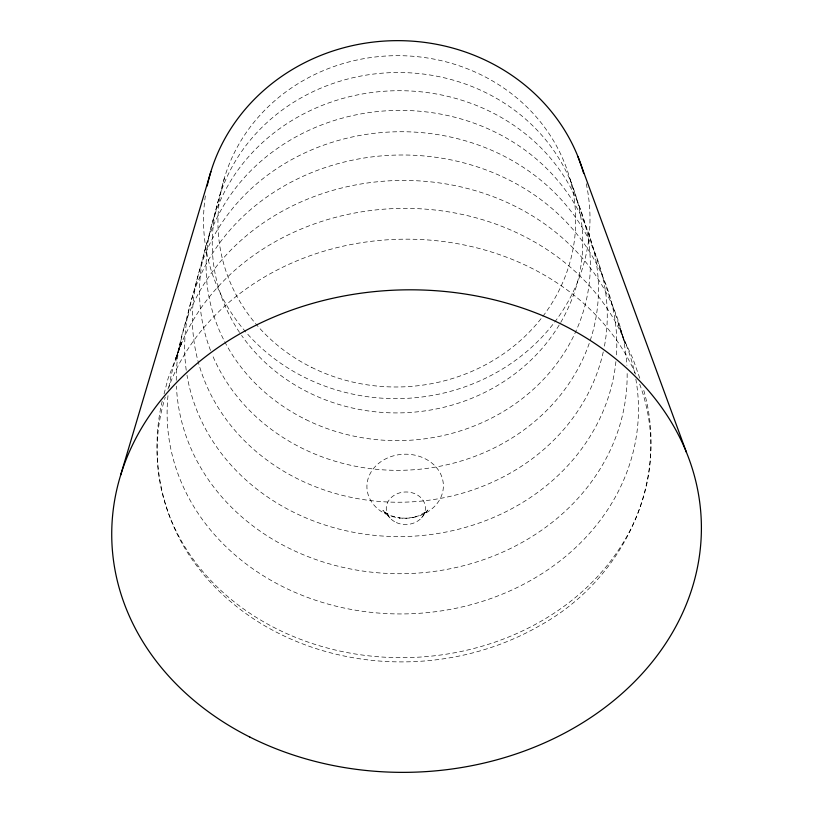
<?xml version="1.0" encoding="UTF-8"?>
<svg xmlns="http://www.w3.org/2000/svg" width="813" height="813" viewBox="0 0 813 813"><rect width="100%" height="100%" fill="white"/><g stroke="black" fill="none" stroke-linecap="round" stroke-linejoin="round"><path stroke-width="0.61" stroke-dasharray="4.07 3.05" d="M162.194 401.216C148.423 459.65 162.387 523.989 200.547 570.624L202.132 572.769C220.709 595.38 243.717 614.059 269.205 628.358L270.668 629.13C352.1 673.713 456.032 672.534 536.915 627.26L538.206 626.477C622.372 581.265 670.877 481.855 643.246 388.543M164.063 393.888L168.067 378.553L182.539 340.81L175.344 359.885L180.567 342.68L175.811 361.185L184.327 326.633L224.977 176.075M421.541 517.82L427.892 510.025L424.03 513.552L427.008 511.255L418.563 515.859L412.333 517.617L413.339 517.434L406.073 518.237L399.193 517.911L400.169 518.033L391.531 515.93L383.401 511.54L386.744 513.796L382.882 510.29L390.037 518.003M639.78 378.208L632.89 358.624L624.506 340.596L618.256 323.848L625.238 343.645L569.578 177.569M239.55 332.436A185.273 170.181 -1.8 0 1 391.338 72.642A185.273 170.181 -1.8 0 1 561.529 321.023A185.273 170.181 -1.8 0 1 241.593 335.423M210.537 350.454A199.5 179.958 -1.8 0 1 434.508 113.048A199.5 179.958 -1.8 0 1 552.586 404.295A199.5 179.958 -1.8 0 1 212.711 355.83M603.256 351.938A207.457 185.232 -1.8 0 1 264.306 458.095A207.457 185.232 -1.8 0 1 329.915 143.017A207.457 185.232 -1.8 0 1 604.232 347.263M186.238 370.271A216.095 190.781 -1.8 0 1 394.02 155.141A216.095 190.781 -1.8 0 1 616.427 355.474M615.908 361.622A216.095 190.781 -1.8 0 1 406.754 536.478A216.095 190.781 -1.8 0 1 186.99 375.149M627.148 373.563A225.475 196.614 -1.8 0 1 407.008 573.622A225.475 196.614 -1.8 0 1 176.431 386.175M176.279 380.311A225.475 196.614 -1.8 0 1 395.088 180.577A225.475 196.614 -1.8 0 1 626.874 365.352M635.847 379.102A235.709 202.752 -1.8 0 1 409.64 613.795A235.709 202.752 -1.8 0 1 168.088 394.63M169.023 387.323A235.709 202.752 -1.8 0 1 396.653 208.494A235.709 202.752 -1.8 0 1 634.679 373.076M639.679 384.122A246.918 209.205 -1.8 0 1 409.356 657.565A246.918 209.205 -1.8 0 1 165.263 397.12M167.935 389.142A246.918 209.205 -1.8 0 1 397.161 239.327A246.918 209.205 -1.8 0 1 635.644 374.082M586.244 183.728A193.24 178.982 -1.8 0 1 401.51 398.563A193.24 178.982 -1.8 0 1 205.659 194.083M396.338 522.566A19.593 16.26 -1.8 0 0 425.433 507.769A19.593 16.26 -1.8 0 0 395.748 494.406A19.593 16.26 -1.8 0 0 396.338 522.566M305.81 419.559A192.122 174.947 -1.8 0 0 590.279 260.821A192.122 174.947 -1.8 0 0 298.564 116.625A192.122 174.947 -1.8 0 0 305.81 419.559M311.562 367.344A178.901 165.649 -1.8 0 0 575.645 216.095A178.901 165.649 -1.8 0 0 303.269 80.548A178.901 165.649 -1.8 0 0 311.562 367.344M385.077 513.674A38.241 32.022 -1.8 0 0 443.37 486.794A38.241 32.022 -1.8 0 0 386.998 458.207A38.241 32.022 -1.8 0 0 385.077 513.674"/><path stroke-width="1.22" d="M120.68 475.036L210.902 171.563M577.911 156.543L686.497 452.465M207.173 185.984A193.24 178.982 -1.8 0 1 390.728 40.762A193.24 178.982 -1.8 0 1 583.673 173.403M249.865 737.076A294.885 241.217 -1.8 0 0 701.202 536.875A294.885 241.217 -1.8 0 0 268.605 319.306A294.885 241.217 -1.8 0 0 249.865 737.076"/></g></svg>
